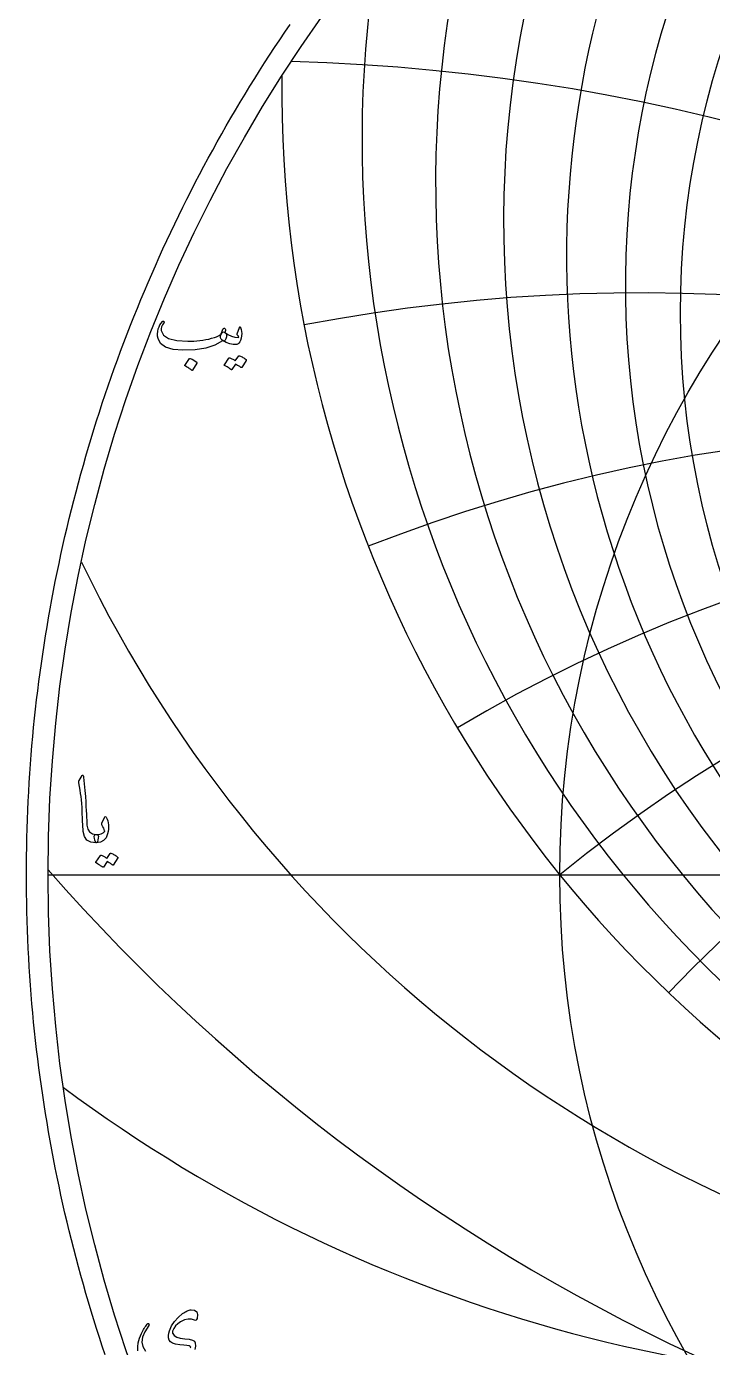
# Model space of a CAD drawing. Header units: millimetres. Extents: x -74 to 74, y -74 to 75.
# Drawn here: x -73.5 to -40, y -23.1 to 41.5 of the extents above; entities that cross this region are included whole.
import ezdxf

# ---------------------------------------------------------------- set-up
doc = ezdxf.new("R2010")
doc.units = ezdxf.units.MM
for name, color, linetype in [('CUT_OUTER', 1, 'Continuous'), ('ENGRAVE', 7, 'Continuous'), ('ENGRAVE_FINE', 8, 'Continuous'), ('TEXT', 5, 'Continuous')]:
    doc.layers.add(name, color=color, linetype=linetype)

msp = doc.modelspace()

# ---------------------------------------------------------------- linework, layer by layer
at = {"layer": 'CUT_OUTER'}
msp.add_lwpolyline([(-69.6546, -23.4858), (-69.7974, -23.058), (-69.9376, -22.6293), (-70.0751, -22.1997), (-70.21, -21.7693), (-70.3423, -21.3381), (-70.4719, -20.9061), (-70.5988, -20.4733), (-70.7231, -20.0397), (-70.8448, -19.6054), (-70.9637, -19.1703), (-71.08, -18.7345), (-71.1936, -18.298), (-71.3046, -17.8609), (-71.4128, -17.423), (-71.5184, -16.9845), (-71.6213, -16.5454), (-71.7214, -16.1056), (-71.8189, -15.6652), (-71.9137, -15.2242), (-72.0057, -14.7827), (-72.0951, -14.3406), (-72.1817, -13.898), (-72.2656, -13.4548), (-72.3468, -13.0111), (-72.4253, -12.567), (-72.501, -12.1224), (-72.5741, -11.6773), (-72.6443, -11.2317), (-72.7119, -10.7858), (-72.7767, -10.3394), (-72.8388, -9.8927), (-72.8981, -9.4456), (-72.9547, -8.9981), (-73.0085, -8.5503), (-73.0596, -8.1022), (-73.108, -7.6537), (-73.1535, -7.205), (-73.1964, -6.756), (-73.2364, -6.3067), (-73.2738, -5.8573), (-73.3083, -5.4075), (-73.3401, -4.9576), (-73.3692, -4.5075), (-73.3954, -4.0573), (-73.419, -3.6068), (-73.4397, -3.1563), (-73.4577, -2.7056), (-73.4729, -2.2548), (-73.4854, -1.804), (-73.495, -1.353), (-73.502, -0.9021), (-73.5061, -0.451), (-73.5075, 0), (-73.5061, 0.451), (-73.502, 0.9021), (-73.495, 1.353), (-73.4854, 1.804), (-73.4729, 2.2548), (-73.4577, 2.7056), (-73.4397, 3.1563), (-73.419, 3.6068), (-73.3954, 4.0573), (-73.3692, 4.5075), (-73.3401, 4.9576), (-73.3083, 5.4075), (-73.2738, 5.8573), (-73.2364, 6.3067), (-73.1964, 6.756), (-73.1535, 7.205), (-73.108, 7.6537), (-73.0596, 8.1022), (-73.0085, 8.5503), (-72.9547, 8.9981), (-72.8981, 9.4456), (-72.8388, 9.8927), (-72.7767, 10.3394), (-72.7119, 10.7858), (-72.6443, 11.2317), (-72.5741, 11.6773), (-72.501, 12.1224), (-72.4253, 12.567), (-72.3468, 13.0111), (-72.2656, 13.4548), (-72.1817, 13.898), (-72.0951, 14.3406), (-72.0057, 14.7827), (-71.9137, 15.2242), (-71.8189, 15.6652), (-71.7214, 16.1056), (-71.6213, 16.5454), (-71.5184, 16.9845), (-71.4128, 17.423), (-71.3046, 17.8609), (-71.1936, 18.298), (-71.08, 18.7345), (-70.9637, 19.1703), (-70.8448, 19.6054), (-70.7231, 20.0397), (-70.5988, 20.4733), (-70.4719, 20.9061), (-70.3423, 21.3381), (-70.21, 21.7693), (-70.0751, 22.1997), (-69.9376, 22.6293), (-69.7974, 23.058), (-69.6546, 23.4858), (-69.5092, 23.9127), (-69.3612, 24.3388), (-69.2106, 24.7639), (-69.0573, 25.1881), (-68.9014, 25.6114), (-68.743, 26.0337), (-68.582, 26.455), (-68.4184, 26.8753), (-68.2522, 27.2946), (-68.0834, 27.7129), (-67.9121, 28.1301), (-67.7382, 28.5463), (-67.5618, 28.9614), (-67.3828, 29.3754), (-67.2013, 29.7883), (-67.0172, 30.2001), (-66.8307, 30.6107), (-66.6416, 31.0202), (-66.45, 31.4285), (-66.2559, 31.8356), (-66.0593, 32.2416), (-65.8602, 32.6463), (-65.6587, 33.0498), (-65.4547, 33.4521), (-65.2482, 33.853), (-65.0392, 34.2528), (-64.8278, 34.6512), (-64.614, 35.0483), (-64.3977, 35.4441), (-64.179, 35.8386), (-63.9579, 36.2317), (-63.7344, 36.6235), (-63.5085, 37.0138), (-63.2802, 37.4028), (-63.0495, 37.7904), (-62.8164, 38.1766), (-62.581, 38.5613), (-62.3432, 38.9445), (-62.1031, 39.3263), (-61.8606, 39.7067), (-61.6158, 40.0855), (-61.3687, 40.4628), (-61.1193, 40.8386), (-60.8675, 41.2128), (-60.6135, 41.5855)], dxfattribs=at)
at = {"layer": 'ENGRAVE'}
msp.add_lwpolyline([(-72.45, 0), (72.45, 0)], dxfattribs=at)
for radius in [72.45, 47.425]:
    msp.add_circle((0, 0), radius, dxfattribs=at)
for centre, radius, start, end in [((0, 28.8094), 44.2187, 104.762326, 75.237674), ((0, 38.404), 61.0246, 179.387133, 0.612867), ((0, -58.565), 75.3591, 51, 129), ((0, -58.565), 75.3591, 51, 129), ((-11.7287, 43.7721), 65.5949, 205.733875, 260.102895), ((-27.9379, 48.3899), 73.2888, 233.336387, 276.831602)]:
    msp.add_arc(centre, radius, start, end, dxfattribs=at)
at = {"layer": 'ENGRAVE_FINE'}
msp.add_circle((0, 27.4779), 41.5259, dxfattribs=at)
for centre, radius, start, end in [((0, 30.2982), 47.0923, 132.219432, 47.780568), ((0, 31.9689), 50.1736, 147.797087, 32.202913), ((0, 33.851), 53.495, 159.954591, 20.045409), ((-89.8094, -58.565), 117.2379, 19.697338, 70.43411), ((-89.8094, -58.565), 117.2379, 19.697338, 70.43411), ((0, 35.9809), 57.0959, 170.269458, 9.730542), ((-63.2338, -58.565), 98.3743, 25.078922, 88.440652), ((-63.2338, -58.565), 98.3743, 25.078922, 88.440652), ((-43.5086, -58.565), 87.0172, 30.79319, 100.876652), ((-43.5086, -58.565), 87.0172, 30.79319, 100.876652), ((-27.4285, -58.565), 80.1955, 36.936769, 111.475271), ((-27.4285, -58.565), 80.1955, 36.936769, 111.475271), ((-13.2878, -58.565), 76.5216, 43.625537, 120.768969), ((-13.2878, -58.565), 76.5216, 43.625537, 120.768969), ((13.2878, -58.565), 76.5216, 59.231031, 136.374463), ((13.2878, -58.565), 76.5216, 59.231031, 136.374463), ((0, 63.7549), 96.3492, 221.240592, 318.759408)]:
    msp.add_arc(centre, radius, start, end, dxfattribs=at)
at = {"layer": 'TEXT'}
for points in [[(-63.8039, 26.5158), (-63.7995, 26.5135), (-63.7953, 26.5112), (-63.7915, 26.5089), (-63.7879, 26.5066), (-63.7843, 26.5041), (-63.7805, 26.5009), (-63.7763, 26.4972), (-63.7719, 26.4929), (-63.7351, 26.4495), (-63.7205, 26.3878), (-63.7282, 26.3078), (-63.7582, 26.2096), (-63.7859, 26.1499), (-63.8142, 26.1124), (-63.843, 26.0973), (-63.8725, 26.1044), (-63.8873, 26.1116), (-63.8999, 26.1147), (-63.9102, 26.1139), (-63.9182, 26.109), (-64.2929, 25.9039), (-64.7408, 25.7594), (-65.2618, 25.6754), (-65.856, 25.652), (-66.3364, 25.6931), (-66.6992, 25.8028), (-66.9443, 25.981), (-67.0717, 26.2278), (-67.0914, 26.3444), (-67.0957, 26.4609), (-67.0845, 26.5775), (-67.058, 26.694), (-67.0217, 26.7971), (-66.9768, 26.8917), (-66.9234, 26.9777), (-66.8614, 27.0551), (-66.8497, 27.0648), (-66.8375, 27.0711), (-66.8246, 27.0739), (-66.8112, 27.0734), (-66.7986, 27.0679), (-66.7883, 27.0608), (-66.7803, 27.0519), (-66.7746, 27.0414), (-66.772, 27.0311), (-66.7735, 27.0185), (-66.7789, 27.0037), (-66.7883, 26.9865), (-66.8546, 26.8894), (-66.898, 26.7946), (-66.9186, 26.702), (-66.9163, 26.6118), (-66.8077, 26.3855), (-66.5552, 26.2233), (-66.1588, 26.125), (-65.6183, 26.0907), (-65.4699, 26.093), (-65.3218, 26.0999), (-65.174, 26.1113), (-65.0265, 26.1273), (-64.8801, 26.1479), (-64.7357, 26.173), (-64.5933, 26.2027), (-64.4529, 26.237), (-64.3166, 26.2758), (-64.2049, 26.3147), (-64.1178, 26.3535), (-64.0553, 26.3924), (-64.0311, 26.4129), (-64.009, 26.4381), (-63.9889, 26.4678), (-63.9707, 26.5021), (-63.9537, 26.5403), (-63.937, 26.582), (-63.9206, 26.6272), (-63.9045, 26.6757), (-63.8982, 26.6906), (-63.8885, 26.7032), (-63.8753, 26.7134), (-63.8587, 26.7214), (-63.841, 26.7257), (-63.8245, 26.7249), (-63.809, 26.7189), (-63.7948, 26.7077), (-63.7833, 26.6923), (-63.7765, 26.6735), (-63.7742, 26.6512), (-63.7765, 26.6255)], [(-63.941, 26.1501), (-63.9907, 26.1973), (-64.0164, 26.2564), (-64.0181, 26.3275), (-63.9959, 26.4107), (-63.9476, 26.4852), (-63.9033, 26.5306), (-63.863, 26.5469), (-63.8268, 26.5341), (-63.6554, 26.4207), (-63.484, 26.341), (-63.3126, 26.295), (-63.1412, 26.2827), (-63.1352, 26.2838), (-63.1309, 26.2873), (-63.1284, 26.293), (-63.1275, 26.301), (-63.1318, 26.3161), (-63.1446, 26.3387), (-63.1661, 26.3687), (-63.1961, 26.4061), (-63.2018, 26.4175), (-63.2052, 26.4289), (-63.2063, 26.4404), (-63.2052, 26.4518), (-63.0955, 26.7671), (-63.0904, 26.7791), (-63.0841, 26.7877), (-63.0767, 26.7929), (-63.0681, 26.7946), (-63.0595, 26.7931), (-63.0521, 26.7889), (-63.0458, 26.7817), (-63.0407, 26.7717), (-63.0064, 26.6692), (-62.9858, 26.5672), (-62.979, 26.4658), (-62.9858, 26.365), (-63.0081, 26.2396), (-63.0384, 26.1376), (-63.0767, 26.059), (-63.1229, 26.0039), (-63.1581, 25.9736), (-63.1903, 25.9513), (-63.2198, 25.9371), (-63.2463, 25.9308), (-63.3994, 25.9273), (-63.5662, 25.9628), (-63.7468, 26.037), (-63.941, 26.1501)], [(-65.5361, 25.2452), (-65.5303, 25.2509), (-65.5223, 25.2544), (-65.5121, 25.2555), (-65.4995, 25.2544), (-65.4107, 25.2184), (-65.327, 25.1744), (-65.2484, 25.1224), (-65.175, 25.0624), (-65.1679, 25.0533), (-65.1647, 25.0441), (-65.1656, 25.035), (-65.1704, 25.0259), (-65.3852, 24.6785), (-65.3932, 24.6702), (-65.4035, 24.6682), (-65.4161, 24.6725), (-65.4309, 24.6831), (-65.4438, 24.6922), (-65.4641, 24.7059), (-65.4918, 24.7242), (-65.5269, 24.7471), (-65.57, 24.7745), (-65.6217, 24.8065), (-65.682, 24.843), (-65.7509, 24.8842), (-65.76, 24.891), (-65.7646, 24.8979), (-65.7646, 24.9047), (-65.76, 24.9116)], [(-63.1275, 25.3732), (-63.1218, 25.3789), (-63.1138, 25.3823), (-63.1035, 25.3835), (-63.0909, 25.3823), (-63.0459, 25.3655), (-63.0024, 25.3469), (-62.9603, 25.3266), (-62.9195, 25.3046), (-62.88, 25.2806), (-62.8413, 25.2544), (-62.8034, 25.2258), (-62.7664, 25.195), (-62.7593, 25.1855), (-62.7562, 25.1755), (-62.757, 25.165), (-62.7619, 25.1538), (-62.9812, 24.8065), (-62.9872, 24.8019), (-62.9961, 24.8019), (-63.0078, 24.8065), (-63.0224, 24.8156), (-63.0324, 24.824), (-63.0487, 24.8356), (-63.0712, 24.8503), (-63.1001, 24.8682), (-63.1355, 24.8895), (-63.1778, 24.9144), (-63.2269, 24.9432), (-63.2829, 24.9756), (-63.4566, 24.7059), (-63.4646, 24.6976), (-63.4748, 24.6956), (-63.4874, 24.6999), (-63.5023, 24.7105), (-63.5151, 24.7196), (-63.5354, 24.7333), (-63.5631, 24.7516), (-63.5982, 24.7745), (-63.6414, 24.8019), (-63.6931, 24.8339), (-63.7533, 24.8705), (-63.8222, 24.9116), (-63.8293, 24.9184), (-63.8325, 24.9253), (-63.8316, 24.9322), (-63.8268, 24.939), (-63.6028, 25.2726), (-63.5971, 25.2784), (-63.5891, 25.2818), (-63.5788, 25.2829), (-63.5662, 25.2818), (-63.528, 25.2694), (-63.4908, 25.2549), (-63.4548, 25.2385), (-63.42, 25.2201), (-63.3863, 25.2), (-63.3537, 25.1784), (-63.3223, 25.1554), (-63.292, 25.131)], [(-70.7854, 4.8497), (-70.7766, 4.8634), (-70.7683, 4.8725), (-70.7606, 4.8771), (-70.7534, 4.8771), (-70.7426, 4.8711), (-70.7329, 4.8531), (-70.7243, 4.8231), (-70.7169, 4.7811), (-70.6792, 4.4398), (-70.6483, 4.1241), (-70.6243, 3.8342), (-70.6072, 3.57), (-70.5962, 3.344), (-70.586, 3.1415), (-70.5768, 2.9624), (-70.5683, 2.8067), (-70.5611, 2.6745), (-70.5552, 2.5656), (-70.5508, 2.4802), (-70.5478, 2.4183), (-70.5072, 2.2326), (-70.4175, 2.096), (-70.2787, 2.0086), (-70.0907, 1.9704), (-70.0385, 1.9566), (-70.005, 1.9247), (-69.9905, 1.8744), (-69.9948, 1.8058), (-70.0162, 1.6979), (-70.0393, 1.6207), (-70.0642, 1.5745), (-70.0907, 1.559), (-70.3552, 1.5939), (-70.5501, 1.6984), (-70.6752, 1.8727), (-70.7306, 2.1166), (-70.7393, 2.2333), (-70.7472, 2.3503), (-70.7542, 2.4675), (-70.7603, 2.5851), (-70.7659, 2.7029), (-70.7711, 2.821), (-70.7761, 2.9394), (-70.7809, 3.0581), (-70.7894, 3.2845), (-70.8014, 3.4883), (-70.8168, 3.6695), (-70.8357, 3.8282), (-70.858, 3.9806), (-70.8837, 4.143), (-70.9128, 4.3154), (-70.9454, 4.4977), (-70.9497, 4.5306), (-70.9488, 4.5606), (-70.9428, 4.5877), (-70.9317, 4.612)], [(-69.8165, 2.5234), (-69.6886, 2.8067), (-69.6697, 2.8379), (-69.6497, 2.849), (-69.6286, 2.8401), (-69.6063, 2.8113), (-69.5652, 2.7249), (-69.5332, 2.6348), (-69.5103, 2.5409), (-69.4966, 2.4434), (-69.4923, 2.3416), (-69.4977, 2.2349), (-69.5129, 2.1233), (-69.5377, 2.0069), (-69.6134, 1.811), (-69.7308, 1.671), (-69.8899, 1.587), (-70.0907, 1.559), (-70.1139, 1.5736), (-70.1376, 1.6173), (-70.1619, 1.6901), (-70.1867, 1.7921), (-70.1939, 1.8467), (-70.1924, 1.8915), (-70.1824, 1.9267), (-70.1639, 1.9521), (-70.149, 1.9618), (-70.1319, 1.9681), (-70.1124, 1.9709), (-70.0907, 1.9704), (-69.9642, 1.9744), (-69.8542, 2.0001), (-69.7608, 2.0475), (-69.684, 2.1166), (-69.6806, 2.122), (-69.6794, 2.1292), (-69.6806, 2.138), (-69.684, 2.1486), (-69.702, 2.2132), (-69.7285, 2.2789), (-69.7637, 2.3457), (-69.8074, 2.4137), (-69.8217, 2.4394), (-69.8279, 2.4662), (-69.8262, 2.4942), (-69.8165, 2.5234)], [(-69.4098, 1.0426), (-69.404, 1.0483), (-69.3961, 1.0517), (-69.3858, 1.0529), (-69.3732, 1.0517), (-69.3282, 1.0349), (-69.2846, 1.0163), (-69.2425, 0.996), (-69.2018, 0.974), (-69.1622, 0.95), (-69.1235, 0.9238), (-69.0857, 0.8952), (-69.0487, 0.8643), (-69.0416, 0.8549), (-69.0384, 0.8449), (-69.0393, 0.8343), (-69.0441, 0.8232), (-69.2635, 0.4759), (-69.2695, 0.4713), (-69.2784, 0.4713), (-69.2901, 0.4759), (-69.3046, 0.485), (-69.3146, 0.4934), (-69.3309, 0.505), (-69.3535, 0.5197), (-69.3823, 0.5376), (-69.4178, 0.5588), (-69.46, 0.5838), (-69.5092, 0.6125), (-69.5652, 0.645), (-69.7388, 0.3753), (-69.7468, 0.367), (-69.7571, 0.365), (-69.7697, 0.3693), (-69.7845, 0.3799), (-69.7974, 0.389), (-69.8177, 0.4027), (-69.8454, 0.421), (-69.8805, 0.4439), (-69.9236, 0.4713), (-69.9753, 0.5033), (-70.0356, 0.5398), (-70.1045, 0.581), (-70.1116, 0.5878), (-70.1147, 0.5947), (-70.1139, 0.6015), (-70.109, 0.6084), (-69.8851, 0.942), (-69.8794, 0.9478), (-69.8714, 0.9512), (-69.8611, 0.9523), (-69.8485, 0.9512), (-69.8102, 0.9388), (-69.7731, 0.9243), (-69.7371, 0.9079), (-69.7023, 0.8895), (-69.6686, 0.8693), (-69.636, 0.8478), (-69.6046, 0.8248), (-69.5743, 0.8004)]]:
    msp.add_lwpolyline(points, close=True, dxfattribs=at)
for points in [[(-65.4977, -23.1388), (-65.4803, -23.1228), (-65.4737, -23.1068), (-65.478, -23.0908), (-65.4932, -23.0749), (-65.5546, -23.0451), (-65.6611, -23.02), (-65.8128, -22.9994), (-66.0096, -22.9834), (-66.2098, -22.9589), (-66.3627, -22.9126), (-66.4681, -22.8446), (-66.5261, -22.7549), (-66.5529, -22.6495), (-66.5603, -22.539), (-66.5483, -22.4233), (-66.5169, -22.3025), (-66.4149, -22.0651), (-66.2735, -21.8466), (-66.0927, -21.6469), (-65.8725, -21.4661), (-65.8139, -21.4233), (-65.7571, -21.3861), (-65.702, -21.3547), (-65.6486, -21.329), (-65.5971, -21.3087), (-65.548, -21.2936), (-65.5012, -21.2836), (-65.4566, -21.2787), (-65.2824, -21.295), (-65.1755, -21.3713), (-65.1361, -21.5075), (-65.1641, -21.7038), (-65.1852, -21.7566), (-65.2121, -21.7872), (-65.2447, -21.7954), (-65.2829, -21.7814), (-65.2829, -21.7814), (-65.4309, -21.732), (-65.596, -21.73), (-65.7782, -21.7755), (-65.9776, -21.8683), (-66.1042, -21.9568), (-66.2096, -22.0625), (-66.2938, -22.1854), (-66.357, -22.3253), (-66.3632, -22.3533), (-66.3638, -22.3824), (-66.3587, -22.4127), (-66.3478, -22.4441), (-66.2753, -22.5418), (-66.1536, -22.6155), (-65.9828, -22.6652), (-65.7628, -22.6909), (-65.5457, -22.7141), (-65.388, -22.7561), (-65.2898, -22.8169), (-65.2509, -22.8966), (-65.2467, -23.0634), (-65.2795, -23.212)], [(-68.0571, -23.2759), (-68.0634, -23.0897), (-68.0365, -22.8875), (-67.9766, -22.6692), (-67.8834, -22.435), (-67.851, -22.3699), (-67.8177, -22.307), (-67.7836, -22.2465), (-67.7486, -22.1882), (-67.7125, -22.1319), (-67.6749, -22.0774), (-67.6359, -22.0245), (-67.5955, -21.9734), (-67.5738, -21.9523), (-67.5544, -21.9437), (-67.5372, -21.9477), (-67.5224, -21.9643), (-67.5141, -21.9848), (-67.5121, -22.0054), (-67.5164, -22.026), (-67.527, -22.0465), (-67.7149, -22.3493), (-67.8263, -22.6224), (-67.8612, -22.8658), (-67.8195, -23.0794), (-67.6852, -23.3045)]]:
    msp.add_lwpolyline(points, dxfattribs=at)

doc.saveas('drawing.dxf')
